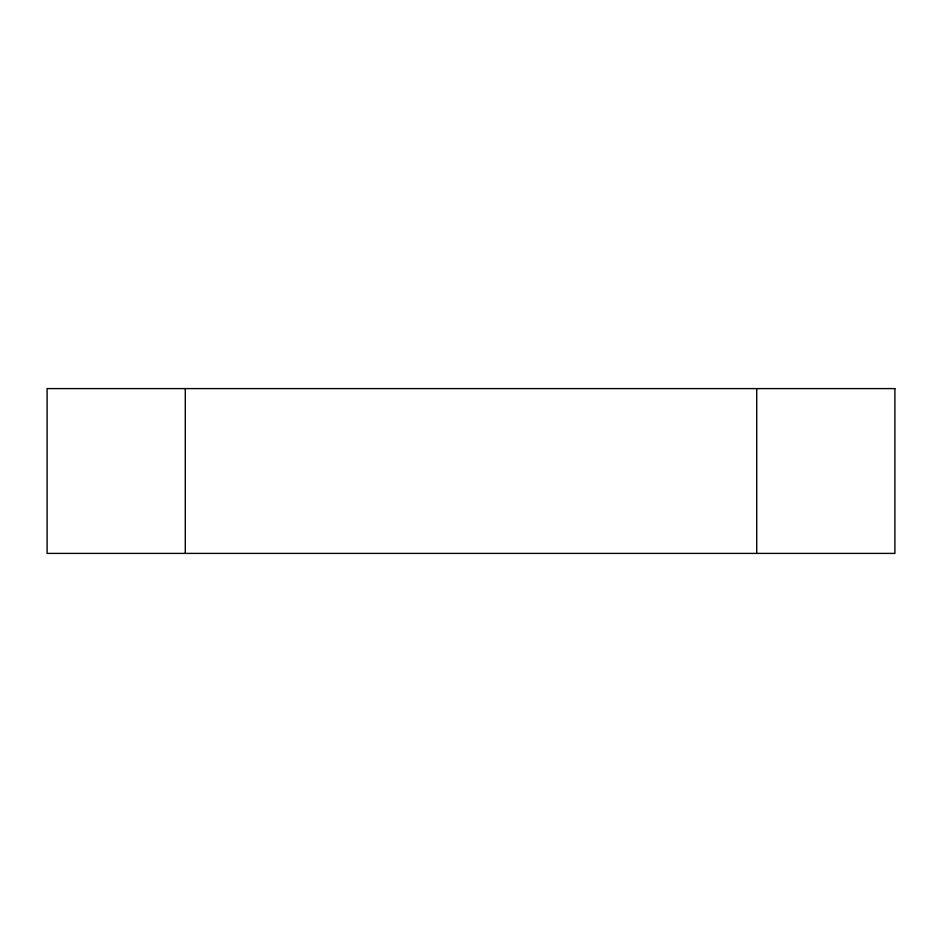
<?xml version="1.0" encoding="UTF-8"?>
<svg xmlns="http://www.w3.org/2000/svg" width="942" height="942" viewBox="0 0 942 942"><rect width="100%" height="100%" fill="white"/><g stroke="black" fill="none" stroke-linecap="round" stroke-linejoin="round"><path stroke-width="1.41" d="M756.72 388.599L756.72 553.401M185.28 388.599L185.28 553.401M894.9 388.599L47.1 388.599L47.1 553.401L894.9 553.401L894.9 388.599"/></g></svg>
